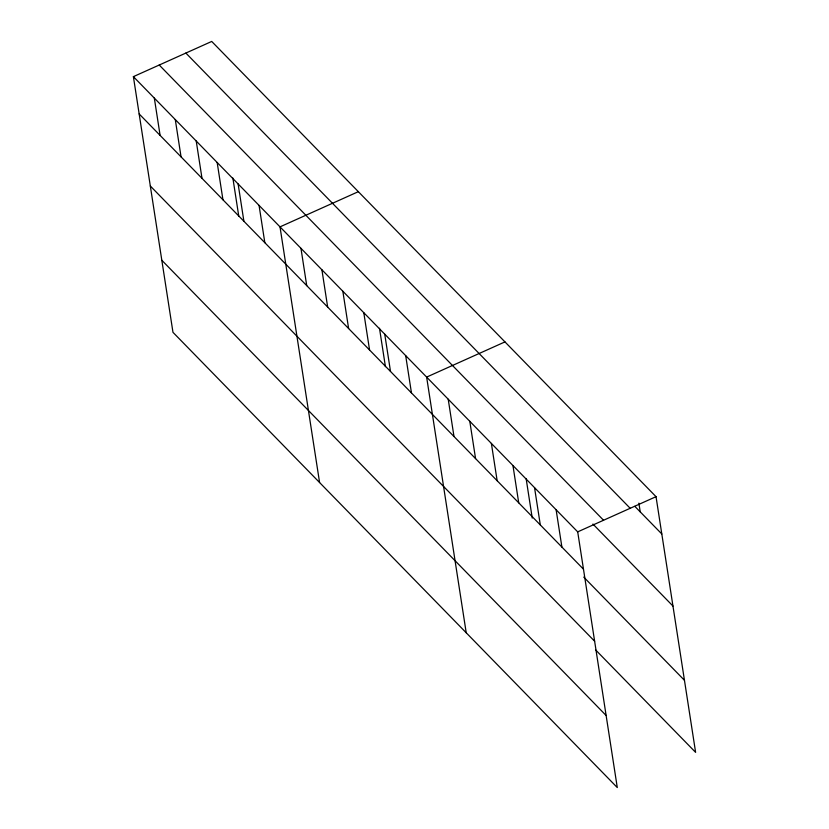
<?xml version="1.0" encoding="UTF-8"?>
<svg xmlns="http://www.w3.org/2000/svg" width="829" height="829" viewBox="0 0 829 829"><rect width="100%" height="100%" fill="white"/><g stroke="black" fill="none" stroke-linecap="round" stroke-linejoin="round"><path stroke-width="1.24" d="M133.386 76.641L577.699 531.866L617.284 787.55L172.971 332.325L133.386 76.641L211.716 41.45L656.029 496.675L695.614 752.359L595.802 650.102M358.346 191.675L280.005 226.866L319.59 482.551M504.965 341.9L426.634 377.091L466.219 632.776M577.699 531.866L656.029 496.675M634.827 506.343L661.811 533.98M185.872 53.066L630.185 508.291M159.23 65.025L603.553 520.26M592.932 524.052L672.961 606.051M139.158 113.936L583.471 569.171M583.751 577.108L684.453 680.298M150.318 186.007L594.631 641.231M161.81 260.254L606.123 715.489M638.879 503.162L640.226 511.866M556.114 509.752L561.896 547.057M534.539 487.649L540.311 524.944M526.114 478.499L532.239 518.094M512.954 465.535L518.726 502.84M491.379 443.422L497.151 480.727M469.794 421.308L475.566 458.613M448.209 399.205L453.991 436.5M405.682 355.631L411.464 392.936M384.739 334.17L390.511 371.475M379.485 328.263L385.423 366.636M363.796 312.709L369.568 350.014M342.843 291.248L348.626 328.553M321.901 269.788L327.673 307.093M300.958 248.327L306.73 285.632M259.062 205.405L264.834 242.71M238.12 183.945L243.892 221.239M232.866 178.038L238.804 216.4M217.167 162.484L222.949 199.779M196.224 141.023L201.996 178.318M175.282 119.563L181.054 156.857M154.329 98.102L160.111 135.396"/></g></svg>
